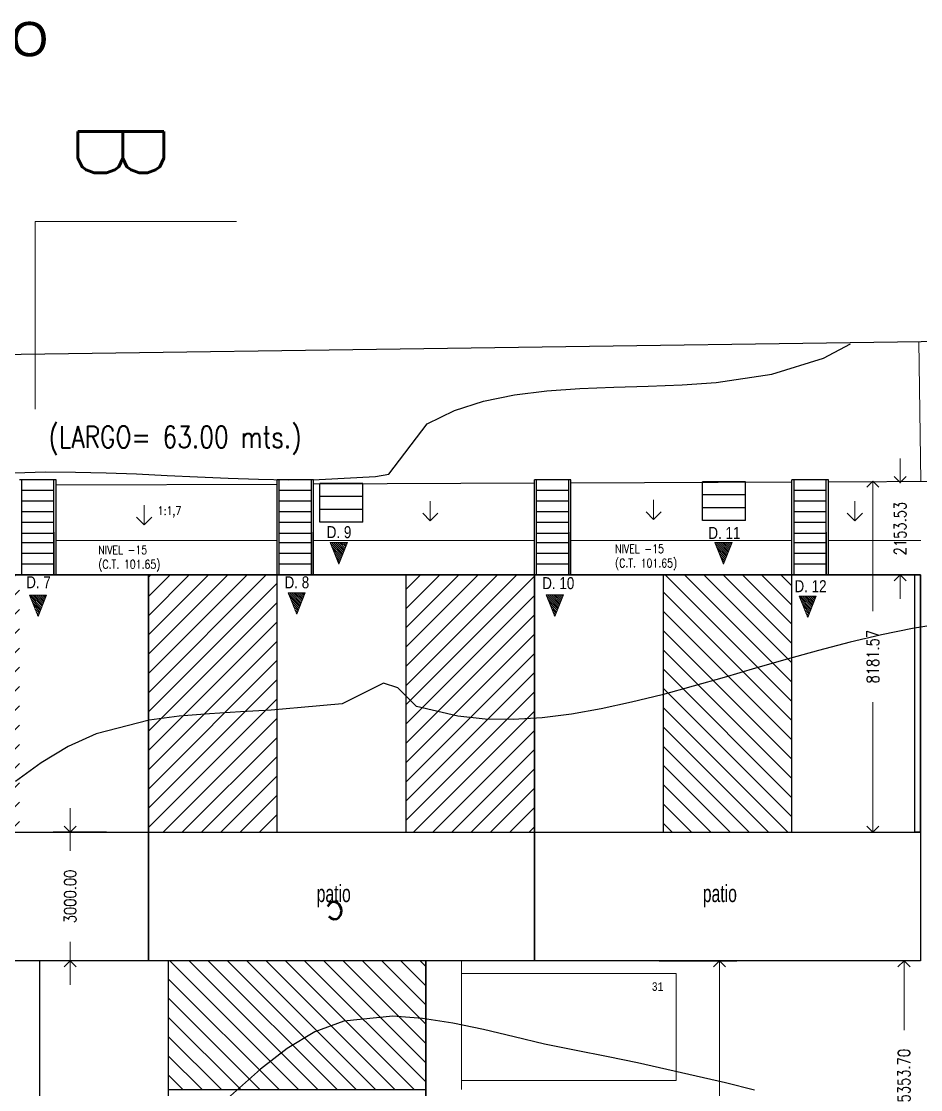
# Model space of a CAD drawing. Header units: metres. Extents: x -632 to 145, y -170 to 252.
# Drawn here: x 49.45 to 70.41, y 61.11 to 86.02 of the extents above; entities that cross this region are included whole.
import ezdxf

# ---------------------------------------------------------------- set-up
doc = ezdxf.new("R2010")
doc.units = ezdxf.units.M
doc.header["$LTSCALE"] = 5
doc.header["$MEASUREMENT"] = 0
doc.layers.get('0').update_dxf_attribs({"color": 30})
doc.layers.get('DEFPOINTS').update_dxf_attribs({"color": 210})
for name, color, linetype, lineweight in [('A-ANNO-SYMB', 3, 'Continuous', 18), ('U-ANNO-TEXT', 3, 'Continuous', 18), ('U-CONT-LEVL', 8, 'Continuous', 18), ('U-PARK-MNR', 255, 'Continuous', 13)]:
    doc.layers.add(name, color=color, linetype=linetype, lineweight=lineweight)
doc.layers.add('U-ANNO-DIMS', color=210, linetype='Continuous', lineweight=18, plot=False)
for name, color, linetype in [('U-BLDG', 7, 'Continuous'), ('U-PROP', 1, 'Continuous'), ('U-SDWK', 4, 'Continuous'), ('U-STRS', 4, 'Continuous'), ('U-TOPO-CURV', 8, 'Continuous')]:
    doc.layers.add(name, color=color, linetype=linetype)
doc.styles.add('E-ARIAL', font='arial.ttf')
doc.styles.add('E-ROMANS', font='romans.shx', dxfattribs={"width": 0.8})
doc.dimstyles.new('E-0001_ARW_24', dxfattribs={"dimscale": 0.001, "dimtxt": 2.4, "dimasz": 2.4, "dimexe": 1.2, "dimexo": 0.8, "dimgap": 1.2, "dimtad": 0, "dimdec": 0, "dimlfac": 1000, "dimzin": 0, "dimdsep": 46, "dimtxsty": 'E-ROMANS', "dimblk": 'OPEN90', "dimcen": 1.2, "dimclrd": 256, "dimclre": 256, "dimclrt": 256, "dimadec": 0, "dimazin": 0, "dimtfac": 1, "dimtdec": 0, "dimtmove": 1, "dimatfit": 3, "dimldrblk": 'OPEN90', "dimfxl": 1, "dimtfill": 1, "dimtolj": 1, "dimtzin": 0, "dimlwd": -1, "dimarcsym": 0})

# ---------------------------------------------------------------- blocks, each defined once
blk = doc.blocks.new('_Open90')
at = {"color": 0, "linetype": 'ByBlock', "lineweight": -2}
for p, q in [((0, 0), (-1, 0)), ((-0.5, 0.5), (0, 0)), ((0, 0), (-0.5, -0.5))]:
    blk.add_line(p, q, dxfattribs=at)
blk = doc.blocks.new('*D12')
at = {"layer": 'DEFPOINTS', "color": 0, "transparency": 16777216}
for p in [(64.323, 64.115), (64.323, 37.827), (65.727, 37.827)]:
    blk.add_point(p, dxfattribs=at)
at = {"layer": 'U-ANNO-DIMS', "color": 1, "lineweight": -2, "transparency": 16777216}
for p, q in [((64.323, 64.115), (66.127, 64.115)), ((64.323, 37.827), (66.127, 37.827))]:
    blk.add_line(p, q, dxfattribs=at)
at = {"layer": 'U-ANNO-DIMS', "color": 1, "transparency": 16777216}
for p, q in [((65.727, 63.835), (65.727, 52.134)), ((65.727, 38.107), (65.727, 49.808))]:
    blk.add_line(p, q, dxfattribs=at)
at = {"layer": 'U-ANNO-DIMS', "color": 1, "transparency": 16777216, "xscale": 0.28, "yscale": 0.28, "zscale": 0.28}
for p, rotation in [((65.727, 64.115), 90), ((65.727, 37.827), 270)]:
    blk.add_blockref('_Open90', p, dxfattribs=dict(at, rotation=rotation))
at = {"layer": 'U-ANNO-DIMS', "color": 2, "transparency": 16777216, "insert": (65.727, 50.971), "char_height": 0.28, "attachment_point": 5, "rotation": 90, "style": 'E-ROMANS', "bg_fill": 3, "box_fill_scale": 1.25, "bg_fill_color": 256, "bg_fill_true_color": 13158600, "bg_fill_transparency": 0}
blk.add_mtext('\\A1;26287.69', dxfattribs=at)
blk = doc.blocks.new('*D18')
at = {"layer": 'DEFPOINTS', "color": 0, "transparency": 16777216}
for p in [(50.592, 67.118), (51.436, 67.118), (51.436, 64.118)]:
    blk.add_point(p, dxfattribs=at)
at = {"layer": 'U-ANNO-DIMS', "color": 1, "transparency": 16777216}
for p, q in [((50.592, 67.398), (50.592, 67.678)), ((50.592, 67.118), (50.592, 66.679)), ((50.592, 64.118), (50.592, 64.557)), ((50.592, 63.838), (50.592, 63.558))]:
    blk.add_line(p, q, dxfattribs=at)
at = {"layer": 'U-ANNO-DIMS', "color": 1, "lineweight": -2, "transparency": 16777216}
for p, q in [((51.436, 67.118), (50.192, 67.118)), ((51.436, 64.118), (50.192, 64.118))]:
    blk.add_line(p, q, dxfattribs=at)
at = {"layer": 'U-ANNO-DIMS', "color": 1, "transparency": 16777216, "xscale": 0.28, "yscale": 0.28, "zscale": 0.28}
for p, rotation in [((50.592, 67.118), 270), ((50.592, 64.118), 90)]:
    blk.add_blockref('_Open90', p, dxfattribs=dict(at, rotation=rotation))
at = {"layer": 'U-ANNO-DIMS', "color": 2, "transparency": 16777216, "insert": (50.592, 65.618), "char_height": 0.28, "attachment_point": 5, "rotation": 90, "style": 'E-ROMANS', "bg_fill": 3, "box_fill_scale": 1.25, "bg_fill_color": 256, "bg_fill_true_color": 13158600, "bg_fill_transparency": 0}
blk.add_mtext('\\A1;3000.00', dxfattribs=at)
blk = doc.blocks.new('*D40')
at = {"layer": 'DEFPOINTS', "color": 0, "transparency": 16777216}
for p in [(70.204, 75.272), (69.936, 73.118), (70.204, 73.118)]:
    blk.add_point(p, dxfattribs=at)
at = {"layer": 'U-ANNO-DIMS', "color": 1, "transparency": 16777216}
for p, q in [((69.936, 75.552), (69.936, 75.832)), ((69.936, 75.272), (69.936, 75.256)), ((69.936, 73.118), (69.936, 73.133)), ((69.936, 72.838), (69.936, 72.558))]:
    blk.add_line(p, q, dxfattribs=at)
at = {"layer": 'U-ANNO-DIMS', "color": 1, "transparency": 16777216, "xscale": 0.28, "yscale": 0.28, "zscale": 0.28}
for p, rotation in [((69.936, 75.272), 270), ((69.936, 73.118), 90)]:
    blk.add_blockref('_Open90', p, dxfattribs=dict(at, rotation=rotation))
at = {"layer": 'U-ANNO-DIMS', "color": 2, "transparency": 16777216, "insert": (69.936, 74.195), "char_height": 0.28, "attachment_point": 5, "rotation": 90, "style": 'E-ROMANS', "bg_fill": 3, "box_fill_scale": 1.25, "bg_fill_color": 256, "bg_fill_true_color": 13158600, "bg_fill_transparency": 0}
blk.add_mtext('\\A1;2153.53', dxfattribs=at)
blk = doc.blocks.new('*D42')
at = {"layer": 'DEFPOINTS', "color": 0, "transparency": 16777216}
for p in [(69.301, 75.3), (69.301, 67.118), (69.301, 67.118)]:
    blk.add_point(p, dxfattribs=at)
at = {"layer": 'U-ANNO-DIMS', "color": 1, "transparency": 16777216}
for p, q in [((69.301, 75.02), (69.301, 72.27)), ((69.301, 67.398), (69.301, 70.147))]:
    blk.add_line(p, q, dxfattribs=at)
at = {"layer": 'U-ANNO-DIMS', "color": 1, "transparency": 16777216, "xscale": 0.28, "yscale": 0.28, "zscale": 0.28}
for p, rotation in [((69.301, 75.3), 90), ((69.301, 67.118), 270)]:
    blk.add_blockref('_Open90', p, dxfattribs=dict(at, rotation=rotation))
at = {"layer": 'U-ANNO-DIMS', "color": 2, "transparency": 16777216, "insert": (69.301, 71.209), "char_height": 0.28, "attachment_point": 5, "rotation": 90, "style": 'E-ROMANS', "bg_fill": 3, "box_fill_scale": 1.25, "bg_fill_color": 256, "bg_fill_true_color": 13158600, "bg_fill_transparency": 0}
blk.add_mtext('\\A1;8181.57', dxfattribs=at)
blk = doc.blocks.new('*D84')
at = {"layer": 'DEFPOINTS', "color": 0, "transparency": 16777216}
for p in [(70.026, 64.118), (70.618, 64.118), (70.619, 58.764)]:
    blk.add_point(p, dxfattribs=at)
at = {"layer": 'U-ANNO-DIMS', "color": 1, "transparency": 16777216}
for p, q in [((70.026, 63.838), (70.026, 62.502)), ((70.026, 59.044), (70.026, 60.38))]:
    blk.add_line(p, q, dxfattribs=at)
at = {"layer": 'U-ANNO-DIMS', "color": 1, "transparency": 16777216, "xscale": 0.28, "yscale": 0.28, "zscale": 0.28}
for p, rotation in [((70.026, 64.118), 90), ((70.026, 58.764), 270)]:
    blk.add_blockref('_Open90', p, dxfattribs=dict(at, rotation=rotation))
at = {"layer": 'U-ANNO-DIMS', "color": 2, "transparency": 16777216, "insert": (70.026, 61.441), "char_height": 0.28, "attachment_point": 5, "rotation": 90, "style": 'E-ROMANS', "bg_fill": 3, "box_fill_scale": 1.25, "bg_fill_color": 256, "bg_fill_true_color": 13158600, "bg_fill_transparency": 0}
blk.add_mtext('\\A1;5353.70', dxfattribs=at)

msp = doc.modelspace()

# ---------------------------------------------------------------- hatches: boundary and pattern name
at = {"layer": 'A-ANNO-SYMB'}
h = msp.add_hatch(dxfattribs=at)
h.set_pattern_fill('ANSI31', color=256, scale=0.01, style=0)
h.set_pattern_definition([(135, (60.107827, 81.626347), (-0.02245064, -0.02245064), [])])
h.paths.add_polyline_path([(56.853846, 73.368033), (56.653846, 73.868033), (57.053846, 73.868033)])
h = msp.add_hatch(dxfattribs=at)
h.set_pattern_fill('ANSI31', color=256, scale=0.01, style=0)
h.set_pattern_definition([(135, (69.07206, 81.626347), (-0.02245064, -0.02245064), [])])
h.paths.add_polyline_path([(65.81808, 73.368033), (65.61808, 73.868033), (66.01808, 73.868033)])
h = msp.add_hatch(dxfattribs=at)
h.set_pattern_fill('ANSI31', color=256, scale=0.01, style=0)
h.set_pattern_definition([(135, (53.095952, 80.403684), (-0.02245064, -0.02245064), [])])
h.paths.add_polyline_path([(49.841972, 72.14537), (49.641972, 72.64537), (50.041972, 72.64537)])
h = msp.add_hatch(dxfattribs=at)
h.set_pattern_fill('ANSI31', color=256, scale=0.01, style=0)
h.set_pattern_definition([(135, (59.12522, 80.456145), (-0.02245064, -0.02245064), [])])
h.paths.add_polyline_path([(55.871241, 72.197831), (55.671241, 72.697831), (56.071241, 72.697831)])
h = msp.add_hatch(dxfattribs=at)
h.set_pattern_fill('ANSI31', color=256, scale=0.01, style=0)
h.set_pattern_definition([(135, (65.140463, 80.406504), (-0.02245064, -0.02245064), [])])
h.paths.add_polyline_path([(61.886483, 72.14819), (61.686483, 72.64819), (62.086483, 72.64819)])
h = msp.add_hatch(dxfattribs=at)
h.set_pattern_fill('ANSI31', color=256, scale=0.01, style=0)
h.set_pattern_definition([(135, (71.035667, 80.380488), (-0.02245064, -0.02245064), [])])
h.paths.add_polyline_path([(67.781687, 72.122174), (67.581687, 72.622174), (67.981687, 72.622174)])
at = {"layer": 'U-BLDG'}
h = msp.add_hatch(dxfattribs=at)
h.set_pattern_fill('ANSI31', color=256, scale=0.1, angle=3.3640869, style=0)
h.set_pattern_definition([(45, (25.4151, -32.5133), (-0.2245064, 0.2245064), [])])
h.paths.add_polyline_path([(58.413458, 73.118033), (58.413458, 67.118033), (61.413458, 67.118033), (61.413458, 73.118033)])
h.paths.add_polyline_path([(52.413458, 73.118033), (52.413458, 67.118033), (55.413458, 67.118033), (55.413458, 73.118033)])
h.paths.add_polyline_path([(46.413458, 73.118033), (46.413458, 67.118033), (49.413458, 67.118033), (49.413458, 73.118033)])
h.paths.add_polyline_path([(40.413458, 73.118033), (40.413458, 67.118033), (43.413458, 67.118033), (43.413458, 73.118033)])
h.paths.add_polyline_path([(34.413458, 73.118033), (34.413458, 67.118033), (37.413458, 67.118033), (37.413458, 73.118033)])
h.paths.add_polyline_path([(28.413458, 73.118033), (28.413458, 67.118033), (31.413458, 67.118033), (31.413458, 73.118033)])
h = msp.add_hatch(dxfattribs=at)
h.set_pattern_fill('ANSI31', color=256, scale=0.1, angle=3.3640869, style=0)
h.set_pattern_definition([(135, (70.41182, -32.5133), (0.2245064, 0.2245064), [])])
h.paths.add_polyline_path([(64.413458, 73.118033), (67.413458, 73.118033), (67.413458, 67.118033), (64.413458, 67.118033)])
h = msp.add_hatch(dxfattribs=at)
h.set_pattern_fill('ANSI31', color=256, scale=0.1, angle=93.3640869, style=0)
h.set_pattern_definition([(135, (37.74016, -32.51636), (-0.2245064, -0.2245064), [])])
h.paths.add_polyline_path([(58.877849, 61.114986), (58.877849, 64.114986), (55.738523, 64.114986), (52.877849, 64.114986), (52.877849, 61.114986)])
h.paths.add_polyline_path([(58.877849, 55.114986), (58.877849, 58.114986), (55.077849, 58.114986), (52.877849, 58.114986), (52.877849, 55.114986)])
h.paths.add_polyline_path([(58.877849, 49.114986), (58.877849, 52.114986), (55.077849, 52.114986), (55.077849, 52.114986), (52.877849, 52.114986), (52.877849, 49.114986)])

# ---------------------------------------------------------------- linework, layer by layer
at = {"layer": 'A-ANNO-SYMB'}
for p, q in [((49.778747, 81.352017), (49.778747, 76.979637)), ((49.778747, 81.352017), (54.466092, 81.352017)), ((56.853846, 73.368033), (56.653846, 73.868033)), ((57.053846, 73.868033), (56.653846, 73.868033)), ((56.853846, 73.368033), (57.053846, 73.868033)), ((65.81808, 73.368033), (65.61808, 73.868033)), ((66.01808, 73.868033), (65.61808, 73.868033)), ((65.81808, 73.368033), (66.01808, 73.868033)), ((49.841972, 72.14537), (49.641972, 72.64537)), ((50.041972, 72.64537), (49.641972, 72.64537)), ((49.841972, 72.14537), (50.041972, 72.64537)), ((55.871241, 72.197831), (55.671241, 72.697831)), ((56.071241, 72.697831), (55.671241, 72.697831)), ((55.871241, 72.197831), (56.071241, 72.697831)), ((61.886483, 72.14819), (61.686483, 72.64819)), ((62.086483, 72.64819), (61.686483, 72.64819)), ((61.886483, 72.14819), (62.086483, 72.64819)), ((67.781687, 72.122174), (67.581687, 72.622174)), ((67.981687, 72.622174), (67.581687, 72.622174)), ((67.781687, 72.122174), (67.981687, 72.622174))]:
    msp.add_line(p, q, dxfattribs=at)
at = {"layer": 'U-ANNO-DIMS'}
for p, q in [((52.316019, 74.742458), (52.316019, 74.282884)), ((58.984298, 74.833727), (58.984298, 74.374153)), ((64.191037, 74.86415), (64.191037, 74.404575)), ((68.880146, 74.833727), (68.880146, 74.374153)), ((58.984298, 74.374153), (58.807521, 74.550929)), ((58.984298, 74.374153), (59.161075, 74.550929)), ((64.191037, 74.404575), (64.01426, 74.581352)), ((64.191037, 74.404575), (64.367813, 74.581352)), ((68.880146, 74.374153), (68.703369, 74.550929)), ((52.316019, 74.282884), (52.139242, 74.45966)), ((52.316019, 74.282884), (52.492795, 74.45966))]:
    msp.add_line(p, q, dxfattribs=at)
at = {"layer": 'U-BLDG'}
for points in [[(55.413458, 67.118033), (55.413458, 73.118033), (52.413458, 73.118033), (52.413458, 67.118033), (55.413458, 67.118033)], [(61.413458, 67.118033), (61.413458, 73.118033), (58.413458, 73.118033), (58.413458, 67.118033), (61.413458, 67.118033)], [(67.413458, 67.118033), (67.413458, 73.118033), (64.413458, 73.118033), (64.413458, 67.118033), (67.413458, 67.118033)], [(52.877849, 61.114986), (58.877849, 61.114986), (58.877849, 64.114986), (52.877849, 64.114986), (52.877849, 61.114986)]]:
    msp.add_lwpolyline(points, dxfattribs=at)
msp.add_lwpolyline([(70.413458, 73.118033), (70.413458, 67.118033), (70.275636, 67.118033), (70.275636, 73.118033)], close=True, dxfattribs=at)
at = {"layer": 'U-CONT-LEVL'}
for p, q in [((70.42116, 75.29716), (70.375115, 78.559109)), ((55.413458, 73.918033), (50.263458, 73.918033)), ((61.413458, 73.918033), (56.263458, 73.918033)), ((67.413458, 73.918033), (62.263458, 73.918033)), ((59.714151, 61.114986), (59.714151, 64.118033))]:
    msp.add_line(p, q, dxfattribs=at)
at = {"layer": 'U-PARK-MNR'}
msp.add_lwpolyline([(64.712748, 63.826122), (64.712748, 61.326122), (59.712748, 61.326122), (59.712748, 63.826122)], close=True, dxfattribs=at)
at = {"layer": 'U-PROP'}
for p, q in [((50.263458, 75.211483), (55.413458, 75.233372)), ((56.263458, 75.236985), (61.413458, 75.258874)), ((62.263458, 75.262487), (67.413458, 75.284376)), ((68.263458, 75.287989), (84.679051, 75.35776)), ((25.413458, 73.118033), (70.413458, 73.118033)), ((52.413458, 73.118033), (52.413458, 64.118033)), ((52.413458, 64.118033), (52.413458, 73.118033)), ((61.413458, 64.118033), (61.413458, 73.118033)), ((61.413458, 73.118033), (61.413458, 64.118033)), ((70.413458, 73.118033), (70.413458, 64.118033)), ((52.483416, 64.118033), (43.483416, 64.118033)), ((49.877849, 64.114986), (49.867633, 46.114986)), ((61.483416, 64.118033), (52.483416, 64.118033)), ((58.877849, 64.114986), (58.877849, 55.114986)), ((70.413458, 64.118033), (60.940588, 64.114986))]:
    msp.add_line(p, q, dxfattribs=at)
for points in [[(70.413458, 67.118033), (70.413458, 73.118033), (25.413458, 73.118033), (25.413458, 67.118033)], [(58.877849, 46.114986), (58.877849, 64.114986), (52.877849, 64.114986), (52.877849, 46.114986)]]:
    msp.add_lwpolyline(points, close=True, dxfattribs=at)
at = {"layer": 'U-SDWK'}
msp.add_line((-34.723271, 77.075572), (139.07021, 79.528788), dxfattribs=at)
at = {"layer": 'U-STRS', "extrusion": (-3.38045e-16, -6.62326e-28, -1)}
for p, q in [((50.263458, 75.333002), (49.413458, 75.333002)), ((49.463458, 74.083002), (49.463458, 75.333002)), ((50.213458, 73.363002), (50.213458, 75.333002)), ((50.263458, 73.118033), (50.263458, 75.333002)), ((55.413458, 74.083002), (55.413458, 75.333002)), ((56.263458, 75.333002), (55.413458, 75.333002)), ((55.463458, 74.083002), (55.463458, 75.333002)), ((56.213458, 73.363002), (56.213458, 75.333002)), ((56.263458, 73.118033), (56.263458, 75.333002)), ((61.413458, 74.083002), (61.413458, 75.333002)), ((62.263458, 75.333002), (61.413458, 75.333002)), ((61.463458, 74.083002), (61.463458, 75.333002)), ((62.213458, 73.363002), (62.213458, 75.333002)), ((62.263458, 73.118033), (62.263458, 75.333002)), ((67.413458, 74.083002), (67.413458, 75.333002)), ((68.263458, 75.333002), (67.413458, 75.333002)), ((67.463458, 74.083002), (67.463458, 75.333002)), ((68.213458, 73.363002), (68.213458, 75.333002)), ((68.263458, 73.118033), (68.263458, 75.333002)), ((50.213458, 75.083002), (49.463458, 75.083002)), ((50.213458, 73.957191), (50.212349, 75.132109)), ((56.213458, 75.083002), (55.463458, 75.083002)), ((56.213458, 73.957191), (56.212349, 75.132109)), ((62.213458, 75.083002), (61.463458, 75.083002)), ((62.213458, 73.957191), (62.212349, 75.132109)), ((68.213458, 75.083002), (67.463458, 75.083002)), ((68.213458, 73.957191), (68.212349, 75.132109)), ((50.213458, 74.833002), (49.463458, 74.833002)), ((56.213458, 74.833002), (55.463458, 74.833002)), ((62.213458, 74.833002), (61.463458, 74.833002)), ((68.213458, 74.833002), (67.463458, 74.833002)), ((50.213458, 74.583002), (49.463458, 74.583002)), ((56.213458, 74.583002), (55.463458, 74.583002)), ((62.213458, 74.583002), (61.463458, 74.583002)), ((68.213458, 74.583002), (67.463458, 74.583002)), ((50.213458, 74.333002), (49.463458, 74.333002)), ((49.463458, 73.118033), (49.463458, 74.238033)), ((55.413458, 73.118033), (55.413458, 74.238033)), ((56.213458, 74.333002), (55.463458, 74.333002)), ((55.463458, 73.118033), (55.463458, 74.238033)), ((61.413458, 73.118033), (61.413458, 74.238033)), ((62.213458, 74.333002), (61.463458, 74.333002)), ((61.463458, 73.118033), (61.463458, 74.238033)), ((67.413458, 73.118033), (67.413458, 74.238033)), ((68.213458, 74.333002), (67.463458, 74.333002)), ((67.463458, 73.118033), (67.463458, 74.238033)), ((50.213458, 74.083002), (49.463458, 74.083002)), ((56.213458, 74.083002), (55.463458, 74.083002)), ((62.213458, 74.083002), (61.463458, 74.083002)), ((68.213458, 74.083002), (67.463458, 74.083002)), ((50.213458, 73.863002), (49.463458, 73.863002)), ((56.213458, 73.863002), (55.463458, 73.863002)), ((62.213458, 73.863002), (61.463458, 73.863002)), ((68.213458, 73.863002), (67.463458, 73.863002)), ((50.213458, 73.613002), (49.463458, 73.613002)), ((56.213458, 73.613002), (55.463458, 73.613002)), ((62.213458, 73.613002), (61.463458, 73.613002)), ((68.213458, 73.613002), (67.463458, 73.613002)), ((50.213458, 73.363002), (49.463458, 73.363002)), ((50.213458, 73.363002), (49.463458, 73.363002)), ((50.213458, 73.118033), (50.213458, 73.363002)), ((56.213458, 73.363002), (55.463458, 73.363002)), ((56.213458, 73.363002), (55.463458, 73.363002)), ((56.213458, 73.118033), (56.213458, 73.363002)), ((62.213458, 73.363002), (61.463458, 73.363002)), ((62.213458, 73.363002), (61.463458, 73.363002)), ((62.213458, 73.118033), (62.213458, 73.363002)), ((68.213458, 73.363002), (67.463458, 73.363002)), ((68.213458, 73.363002), (67.463458, 73.363002)), ((68.213458, 73.118033), (68.213458, 73.363002))]:
    msp.add_line(p, q, dxfattribs=at)
at = {"layer": 'U-STRS'}
for p, q in [((57.410998, 75.242899), (56.410998, 75.242899)), ((56.410998, 74.342899), (56.410998, 75.242899)), ((57.410998, 74.342899), (57.410998, 75.242899)), ((66.327835, 75.280798), (65.327835, 75.280798)), ((65.327835, 74.380798), (65.327835, 75.280798)), ((66.327835, 74.380798), (66.327835, 75.280798)), ((66.327835, 74.980798), (65.327835, 74.980798)), ((57.410998, 74.942899), (56.410998, 74.942899)), ((57.410998, 74.642899), (56.410998, 74.642899)), ((66.327835, 74.680798), (65.327835, 74.680798)), ((57.410998, 74.342899), (56.410998, 74.342899)), ((66.327835, 74.380798), (65.327835, 74.380798)), ((50.213458, 74.112221), (50.213458, 73.118033)), ((56.213458, 74.112221), (56.213458, 73.118033)), ((62.213458, 74.112221), (62.213458, 73.118033)), ((68.213458, 74.112221), (68.213458, 73.118033))]:
    msp.add_line(p, q, dxfattribs=at)
at = {"layer": 'U-TOPO-CURV', "elevation": 102.5}
msp.add_lwpolyline([(49.30038, 75.498045), (50.008439, 75.514472), (50.717654, 75.511897), (51.427711, 75.494752), (52.138296, 75.46747), (52.849094, 75.434485), (53.559793, 75.40023), (54.27008, 75.369139), (54.97964, 75.345645), (55.68816, 75.334181), (56.395325, 75.33918), (57.703972, 75.407264), (58.016359, 75.46554), (58.915213, 76.63954), (59.547061, 76.945431), (60.227065, 77.164412), (60.946995, 77.312373), (61.698623, 77.405201), (62.473718, 77.458787), (63.26405, 77.489018), (64.061389, 77.511784), (64.857507, 77.542975), (65.644172, 77.598478), (66.947043, 77.795959), (68.149457, 78.165528), (68.778155, 78.499526)], dxfattribs=at)

# ---------------------------------------------------------------- texts
at = {"layer": 'U-ANNO-TEXT'}
for s, height, rotation, style, p in [('EJE CALLE PEDRO PRADO', 0.8, 0.8086118, 'E-ARIAL', (35.617044, 85.00752)), ('c', 0.6, 186.5658641, 'E-ROMANS', (56.963915, 65.516562))]:
    msp.add_text(s, height=height, rotation=rotation, dxfattribs=dict(at, style=style)).set_placement(p)
at = {"layer": 'U-ANNO-TEXT', "insert": (52.772444, 83.722578), "char_height": 2, "width": 9.9121, "attachment_point": 1, "rotation": 270, "style": 'E-ROMANS'}
msp.add_mtext('B', dxfattribs=at)
at = {"layer": 'U-ANNO-TEXT', "style": 'E-ROMANS'}
for s, insert, char_height, attachment_point in [('(LARGO= 63.00 mts.)', (55.982659, 76.247073), 0.5, 6), ('1:1,7', (52.632442, 74.580976), 0.2, 4), ('NIVEL -15\\P(C.T. 101.65)', (51.24762, 73.495588), 0.2, 4), ('NIVEL -15\\P(C.T. 101.65)', (63.291495, 73.524065), 0.2, 4)]:
    msp.add_mtext(s, dxfattribs=dict(at, insert=insert, char_height=char_height, attachment_point=attachment_point))
at = {"layer": 'U-ANNO-TEXT', "attachment_point": 1, "style": 'E-ROMANS'}
for s, insert, char_height, width in [('{\\fArial|b0|i0|c0|p34;D. 9}', (56.571012, 74.251942), 0.28, 1.6507), ('{\\fArial|b0|i0|c0|p34;D. 11}', (65.466286, 74.232942), 0.28, 1.6507), ('{\\fArial|b0|i0|c0|p34;D. 7}', (49.566381, 73.084), 0.28, 1.6507), ('{\\fArial|b0|i0|c0|p34;D. 8}', (55.588406, 73.081741), 0.28, 1.6507), ('{\\fArial|b0|i0|c0|p34;D. 10}', (61.593338, 73.062597), 0.28, 1.6507), ('{\\fArial|b0|i0|c0|p34;D. 12}', (67.473581, 72.991721), 0.28, 1.6507), ('{\\fArial Narrow|b0|i0|c0|p34;patio}', (56.33634, 65.887964), 0.4, 3.7363), ('{\\fArial Narrow|b0|i0|c0|p34;patio}', (65.33634, 65.887964), 0.4, 3.7363)]:
    msp.add_mtext(s, dxfattribs=dict(at, insert=insert, char_height=char_height, width=width))

# ---------------------------------------------------------------- next in the draw order: dimensions: what is measured, and where the dimension line sits
at = {"layer": 'U-ANNO-DIMS'}
for base, p1, p2, override, picture, middle in [((69.935703, 73.118033), (70.203587, 75.27156), (70.203587, 73.118033), {"dimscale": 1, "dimtxt": 0.28, "dimasz": 0.28, "dimexe": 0.1, "dimexo": 0, "dimgap": 0.4, "dimtad": 0, "dimdec": 2, "dimzin": 1, "dimtxsty": 'E-ROMANS', "dimcen": 0.1, "dimse1": 1, "dimse2": 1, "dimclrd": 1, "dimclre": 250, "dimclrt": 2, "dimtdec": 2, "dimtmove": 2, "dimtzin": 1}, '*D40', (69.935703, 74.194796)), ((69.30141, 67.118033), (69.30141, 75.299599), (69.30141, 67.118033), {"dimscale": 1, "dimtxt": 0.28, "dimasz": 0.28, "dimexe": 0.1, "dimexo": 0, "dimgap": 0.4, "dimtad": 0, "dimdec": 2, "dimzin": 1, "dimtxsty": 'E-ROMANS', "dimcen": 0.1, "dimse1": 1, "dimse2": 1, "dimclrd": 1, "dimclre": 250, "dimclrt": 2, "dimtdec": 2, "dimtmove": 2, "dimtzin": 1}, '*D42', (69.30141, 71.208816)), ((50.59222, 67.118033), (51.43632, 64.118033), (51.43632, 67.118033), {"dimscale": 1, "dimtxt": 0.28, "dimasz": 0.28, "dimexe": 0.4, "dimexo": 0, "dimgap": 0.4, "dimtad": 0, "dimdec": 2, "dimzin": 1, "dimtxsty": 'E-ROMANS', "dimcen": 0.1, "dimclrd": 1, "dimclre": 1, "dimclrt": 2, "dimtdec": 0, "dimtmove": 1, "dimtzin": 1}, '*D18', (50.59222, 65.618033)), ((65.727116, 37.827299), (64.322757, 64.114986), (64.322757, 37.827299), {"dimscale": 1, "dimtxt": 0.28, "dimasz": 0.28, "dimexe": 0.4, "dimexo": 0, "dimgap": 0.4, "dimtad": 0, "dimdec": 2, "dimzin": 1, "dimtxsty": 'E-ROMANS', "dimcen": 0.1, "dimclrd": 1, "dimclre": 1, "dimclrt": 2, "dimtdec": 0, "dimtmove": 1, "dimtzin": 1}, '*D12', (65.727116, 50.971142)), ((70.0257148, 64.1178072), (70.6193257, 58.764112), (70.6176038, 64.1178072), {"dimscale": 1, "dimtxt": 0.28, "dimasz": 0.28, "dimexe": 0.1, "dimexo": 0, "dimgap": 0.4, "dimtad": 0, "dimdec": 2, "dimzin": 1, "dimtxsty": 'E-ROMANS', "dimcen": 0.1, "dimse1": 1, "dimse2": 1, "dimclrd": 1, "dimclre": 250, "dimclrt": 2, "dimtdec": 2, "dimtmove": 2, "dimtzin": 1}, '*D84', (70.0257148, 61.4409596))]:
    dim = msp.add_linear_dim(base=base, p1=p1, p2=p2, angle=90, dimstyle='E-0001_ARW_24', override=override, dxfattribs=at)
    dim.commit()
    dim.dimension.update_dxf_attribs({"geometry": picture, "text_midpoint": middle})

# ---------------------------------------------------------------- next in the draw order: linework, layer by layer
msp.add_line((68.880146, 74.374153), (69.056922, 74.550929), dxfattribs=at)
at = {"layer": 'U-CONT-LEVL'}
msp.add_line((70.417586, 73.918033), (68.263458, 73.918033), dxfattribs=at)
at = {"layer": 'U-TOPO-CURV'}
for points, elevation in [([(70.949042, 71.98105), (70.227103, 71.866171), (69.499726, 71.719267), (68.768485, 71.54662), (68.034953, 71.35451), (67.300705, 71.149221), (66.567313, 70.937032), (65.83635, 70.724225), (65.10939, 70.517082), (64.388009, 70.321885), (63.673777, 70.144915), (62.96827, 69.992451), (62.27306, 69.870778), (61.589721, 69.786176), (60.919826, 69.744926), (60.26495, 69.753309), (59.626665, 69.817608), (58.660953, 70.046729), (58.2293, 70.484103), (57.891841, 70.592615), (56.927527, 70.106134), (55.979034, 70.02221), (55.273171, 69.961845), (54.558529, 69.920265), (53.842272, 69.879758), (53.131563, 69.82261), (52.433568, 69.731107), (51.195453, 69.409609), (50.544113, 69.112004), (49.916743, 68.734719), (49.315682, 68.299991)], 102), ([(66.544547, 61.105012), (65.864135, 61.271332), (65.182752, 61.432451), (64.500313, 61.587757), (63.81673, 61.736642), (63.131919, 61.878498), (62.347662, 62.03123), (61.650039, 62.177943), (60.940076, 62.345759), (60.224357, 62.51449), (59.509464, 62.663951), (58.801983, 62.773954), (58.108497, 62.824313), (56.971186, 62.713728), (56.297478, 62.462508), (55.649462, 62.070968), (55.029693, 61.590944), (54.119001, 60.78252)], 101.5)]:
    msp.add_lwpolyline(points, dxfattribs=dict(at, elevation=elevation))

# ---------------------------------------------------------------- next in the draw order: texts
at = {"layer": 'U-ANNO-TEXT', "insert": (64.146538, 63.617754), "char_height": 0.2, "width": 0.3971, "attachment_point": 1, "style": 'E-ROMANS'}
msp.add_mtext('{\\fMonospac821 BT|b0|i0|c0|p49;31}', dxfattribs=at)

doc.saveas('drawing.dxf')
